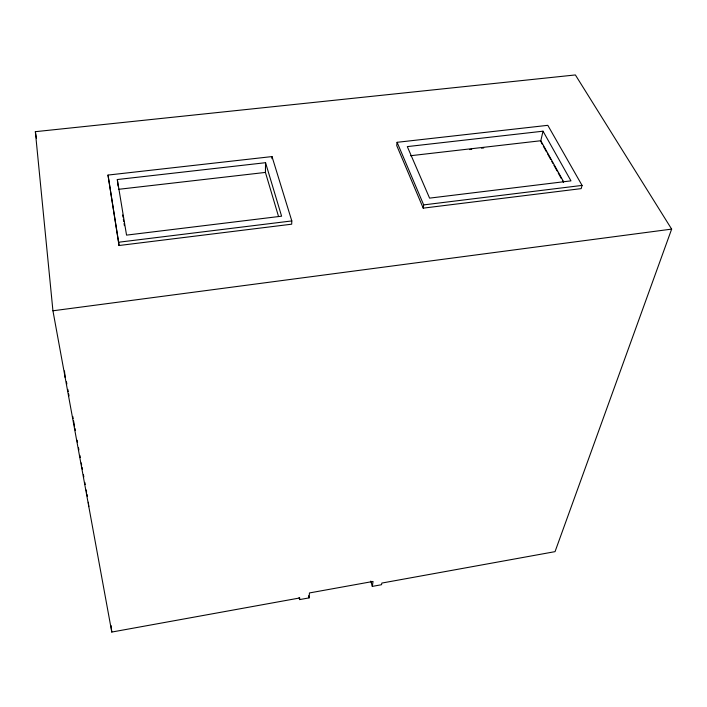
<?xml version="1.0" encoding="UTF-8"?>
<svg xmlns="http://www.w3.org/2000/svg" width="707" height="707" viewBox="0 0 707 707"><rect width="100%" height="100%" fill="white"/><g stroke="black" fill="none" stroke-linecap="round" stroke-linejoin="round"><path stroke-width="1.06" d="M278.54 216.483L265.425 172.42L265.54 162.698L117.318 179.534L118.042 186.065M271.974 158.748L272.009 156.583L108.003 175.071L119.015 245.515L291.691 224.19L291.805 220.929L272.009 156.583M372.306 586.395L373.049 581.446L309.454 592.943L309.1 597.883L299.644 599.598L299.741 597.963L111.786 632.058L52.937 310.788L35.35 131.679L575.374 74.942L671.65 229.112L555.039 551.646L381.815 583.072L381.55 584.716L372.306 586.395L370.786 581.092M397.095 142.31L396.715 145.536L423.219 208.141L581.189 188.628L582.064 185.411L547.81 125.325L397.095 142.31L423.687 204.897L423.219 208.141M540.661 141.365L543.02 131.193L407.303 146.605L429.582 198.128L570.973 180.868L543.02 131.193M52.937 310.788L671.65 229.112M108.003 175.071L118.635 242.227L291.805 220.929M423.687 204.897L582.064 185.411M118.405 189.335L265.425 172.42M410.475 155.734L540.811 140.737L563.656 181.849M469.51 149.557L471.693 149.31M481.547 148.178L483.738 147.922M541.191 142.328L542.251 144.237M543.321 146.146L546.502 151.881M547.563 153.799L550.753 159.535M551.813 161.443L552.874 163.361M553.934 165.27L557.125 171.006M558.185 172.915L561.367 178.65M562.436 180.568L563.497 182.477M265.54 162.698L281.598 216.192L126.544 235.122L117.318 179.534M308.57 595.745L309.1 597.883M299.132 597.459L299.644 599.598M66.458 381.851L66.847 384.016M67.837 389.416L68.234 391.581M68.623 393.746L69.021 395.902M72.777 416.45L73.166 418.606M73.563 420.771L74.553 426.18M74.951 428.336L75.34 430.501M77.116 440.231L77.514 442.396M78.504 447.796L78.901 449.961M79.882 455.37L80.28 457.526M81.27 462.935L81.659 465.1M82.056 467.256L82.454 469.421M83.444 474.83L83.833 476.986M84.822 482.395L85.22 484.56M86.201 489.96L86.599 492.125M86.996 494.29L87.394 496.447M35.35 131.679L36.464 138.21M122.647 214.99L123 217.129M123.354 219.267L123.707 221.406M124.061 223.545L124.414 225.683M118.635 242.227L119.015 245.515M111.026 625.474L111.786 632.058M88.331 502.253L88.808 506.627M64.478 370.945L65.141 377.441"/></g></svg>
